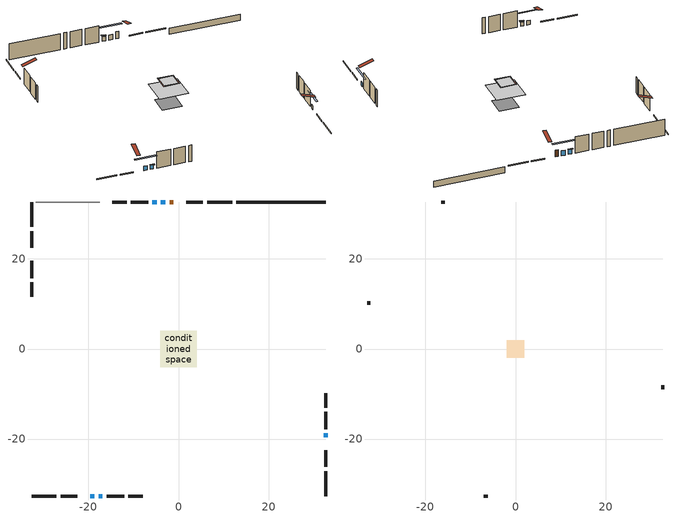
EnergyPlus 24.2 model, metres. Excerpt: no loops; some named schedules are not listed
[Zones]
conditioned space
 floor adiabatic (AdiabaticFloorConstruction): -4.07,-4.07 -4.07,4.07 4.07,4.07 4.07,-4.07 z3.05
 floor foundation (Slab1 construction): -2.81,-2.81 -2.81,2.81 2.81,2.81 2.81,-2.81 z-1.22
 wall outside (RimJoist1 construction): 11.91,32.65 6.36,32.65 / -32.65,-32.65 -27.1,-32.65 / -32.65,32.65 -32.65,27.1 / 32.65,-32.65 32.65,-27.1 z0.61:0.91
 wall outside (RimJoist2 construction): 5.43,32.65 1.72,32.65 / -26.17,-32.65 -22.46,-32.65 / -32.65,26.17 -32.65,22.46 / 32.65,-26.17 32.65,-22.46 z0.61:0.91
 wall outside (AdiabaticWallConstruction 1): -1.16,32.65 -1.99,32.65 z0.61:2.64
 wall outside (AdiabaticWallConstruction): 32.65,-19.58 32.65,-18.76 z0.61:1.83; -2.91,32.65 -3.93,32.65 z0.61:2.12; -19.58,-32.65 -18.67,-32.65 z0.61:1.96; -4.86,32.65 -5.8,32.65 z0.61:2.01; -17.75,-32.65 -16.91,-32.65 z0.61:1.86
 wall outside (Wall1 construction): -6.73,32.65 -10.6,32.65 / -15.98,-32.65 -12.1,-32.65 / -32.65,19.58 -32.65,15.7 / 32.65,-17.83 32.65,-13.95 z0.61:5.49
 wall outside (Wall2 construction): -11.53,32.65 -14.73,32.65 / -11.17,-32.65 -7.97,-32.65 / -32.65,14.77 -32.65,11.57 / 32.65,-13.02 32.65,-9.82 z0.61:5.49
 wall foundation (FoundationWall1 construction): 32.65,32.65 12.83,32.65 z-1.22:0.61
 wall adiabatic (Wall4 construction): -17.46,32.65 -31.72,32.65 z0.61:5.49
 window (WindowConstruction): 32.65,-19.58 32.65,-18.76 z0.61:1.83
 window (WindowConstruction 1): -2.91,32.65 -3.93,32.65 z0.61:2.12
 window (WindowConstruction 2): -19.58,-32.65 -18.67,-32.65 z0.61:1.95
 window (WindowConstruction 3): -4.86,32.65 -5.8,32.65 z0.61:2.01
 window (WindowConstruction 4): -17.75,-32.65 -16.91,-32.65 z0.61:1.86
 door (Door): -1.16,32.65 -1.98,32.65 z0.61:2.64
 ceiling adiabatic (AdiabaticFloorConstruction): 4.07,-4.07 4.07,4.07 -4.07,4.07 -4.07,-4.07 z3.05
 roof outside (Roof1 construction): -2.22,2.22 -2.22,-2.22 2.22,-2.22 2.22,2.22 z5.49
attic - vented
 floor to conditioned space (Floor1 construction Reversed): -2,-2 -2,2 2,2 2,-2 z5.49
 wall outside (Wall3 construction): -15.66,32.65 -16.53,32.65 / -7.05,-32.65 -6.18,-32.65 / -32.65,10.64 -32.65,9.77 / 32.65,-8.9 32.65,-8.02 z0.61:5.49
 roof outside (Roof2 construction): -0.24,32.65,5.49 -0.24,28.76,6.78 0.79,28.76,6.78 0.79,32.65,5.49; -20.51,-32.65,5.49 -20.51,-28.76,6.78 -21.53,-28.76,6.78 -21.53,-32.65,5.49; -32.65,20.51,5.49 -28.76,20.51,6.78 -28.76,21.53,6.78 -32.65,21.53,5.49; 32.65,-20.51,5.49 28.76,-20.51,6.78 28.76,-21.53,6.78 32.65,-21.53,5.49
shading: 32.65,-16.12 32.65,-22.22 33.06,-22.22 33.06,-16.12 z4.47; -6.57,32.65 -0.27,32.65 -0.27,33.06 -6.57,33.06 z4.76; -16.03,-32.65 -22.22,-32.65 -22.22,-33.06 -16.03,-33.06 z4.59; -6,32.65 -4.66,32.65 -4.66,33.06 -6,33.06 z2.21; -16.71,-32.65 -17.95,-32.65 -17.95,-33.06 -16.71,-33.06 z2.06
[Building]
Building 1: Terrain=Suburbs
[Site:Location]
Toronto Intl AP_ON: Latitude {deg}=43.68; Longitude {deg}=-79.63; Time Zone {hr}=-5; Elevation {m}=173; Keep Site Location Information=Yes
[Site:GroundTemperature:Shallow]
4.59119, 2.66285, 2.50842, 3.42352, 7.09712, 10.7536, 13.9236, 15.9317, 16.1023, 14.4691, 11.3799, 7.83558
[Site:WaterMainsTemperature]
Calculation Method=Schedule; Temperature Schedule=mains temperature schedule
[Material] Roughness=Rough; Thermal Absorptance=0.9
Name | Thickness {m} | Conductivity {W/m-K} | Density {kg/m3} | Specific Heat {J/kg-K} | Solar Absorptance | Visible Absorptance
asphalt or fiberglass shingles | 0.00635 | 0.162714 | 1121.4 | 1465.45 | 0.4 | 0.4
ceiling stud and cavity | 0.1397 | 0.0776294 | 65.682 | 1177.47 | 0.7 | 0.7
concrete 4.0 in. | 0.1016 | 1.803125 | 2242.8 | 837.4 | 0.7 | 0.7
concrete 8.0 in. | 0.2032 | 1.803125 | 2242.8 | 837.4 | 0.7 | 0.7
door material | 0.04445 | 0.053851 | 512.64 | 1214.23 | 0.7 | 0.7
exterior vertical ins | 0.0137187 | 0.029427 | 32.04 | 1214.23 | 0.7 | 0.7
floor covering | 0.0127 | 0.0433444 | 54.468 | 1339.84 | 0.6 | 0.6
floor rigid ins; wall rigid ins | 0.512978 | 0.029427 | 32.04 | 1214.23 | 0.7 | 0.7
floor stud and cavity | 0.1397 | 1.75129 | 37.0049 | 1207.88 | 0.7 | 0.7
furniture material conditioned space 1 | 0.1524 | 0.115458 | 640.8 | 1214.23 | 0.6 | 0.6
gypsum board | 0.0127 | 0.160291 | 801 | 837.4 | 0.6 | 0.6
gypsum board 1 | 0.0127 | 0.160291 | 801 | 837.4 | 0.7 | 0.7
osb sheathing 0.5 in. | 0.0127 | 0.115458 | 512.64 | 1214.23 | 0.7 | 0.7
osb sheathing 0.5 in. 1 | 0.0127 | 0.115458 | 512.64 | 1214.23 | 0.4 | 0.4
osb sheathing 0.75 in. | 0.01905 | 0.115458 | 512.64 | 1214.23 | 0.7 | 0.7
rim joist stud and cavity | 0.0508 | 0.177588 | 50.32683 | 1063.81 | 0.6 | 0.6
rim joist stud and cavity 1 | 0.0508 | 0.126838 | 50.32683 | 1063.81 | 0.6 | 0.6
roof stud and cavity | 0.2032 | 0.17303 | 78.34581 | 1123.46 | 0.7 | 0.7
wall stud and cavity | 0.1397 | 0.400715 | 139.0536 | 1170.24 | 0.7 | 0.7
wall stud and cavity 1 | 0.1397 | 0.398701 | 139.0536 | 1170.24 | 0.7 | 0.7
wall stud and cavity 2 | 0.0889 | 6.1454 | 50.32683 | 1063.81 | 0.6 | 0.6
wall stud and cavity 3 | 0.1397 | 0.273074 | 139.0536 | 1170.24 | 0.7 | 0.7
wall stud and cavity 4 | 0.0889 | 0.380278 | 52.3479 | 1209.89 | 0.7 | 0.7
wall stud and cavity 5 | 0.0889 | 0.391764 | 83.0341 | 1211.67 | 0.7 | 0.7
wood siding | 0.0254 | 0.102417 | 544.68 | 1172.36 | 0.4 | 0.4
wood siding 1 | 0.00254 | 0.102417 | 544.68 | 1172.36 | 0.4 | 0.4
wood siding 2; wood siding 3; wood siding 4 | 0.0254 | 0.102417 | 544.68 | 1172.36 | 0.7 | 0.7
[WindowMaterial:SimpleGlazingSystem]
Name | U-Factor {W/m2-K} | Solar Heat Gain Coefficient
WindowMaterial | 3.869557 | 0.68
WindowMaterial 1 | 3.67196 | 0.7
WindowMaterial 2 | 2.93325 | 0.65
WindowMaterial 3 | 3.73669 | 0.69
WindowMaterial 4 | 2.941204 | 0.65
[Construction]
AdiabaticFloorConstruction: floor stud and cavity, floor rigid ins, osb sheathing 0.75 in., floor covering
AdiabaticWallConstruction: wood siding 3, wall rigid ins, wall stud and cavity 4, gypsum board
AdiabaticWallConstruction 1: wood siding 4, wall rigid ins, wall stud and cavity 4, gypsum board
Door: door material
Floor1 construction Reversed: gypsum board, ceiling stud and cavity
FoundationWall1 construction: concrete 8.0 in., gypsum board 1
furniture construction conditioned space 1: furniture material conditioned space 1
PartitionWallConstruction: gypsum board, wall stud and cavity 5, gypsum board
RimJoist1 construction: wood siding 2, rim joist stud and cavity
RimJoist2 construction: wood siding 2, rim joist stud and cavity 1
Roof1 construction: asphalt or fiberglass shingles, osb sheathing 0.75 in., roof stud and cavity, gypsum board
Roof2 construction: asphalt or fiberglass shingles
Slab1 construction: concrete 4.0 in.
Wall1 construction: wood siding, osb sheathing 0.5 in., wall stud and cavity, gypsum board
Wall2 construction: wood siding, osb sheathing 0.5 in., wall stud and cavity 1, gypsum board
Wall3 construction: wood siding 1, wall stud and cavity 2
Wall4 construction: osb sheathing 0.5 in. 1, wall stud and cavity 3, gypsum board
WindowConstruction: WindowMaterial
WindowConstruction 1: WindowMaterial 1
WindowConstruction 2: WindowMaterial 2
WindowConstruction 3: WindowMaterial 3
WindowConstruction 4: WindowMaterial 4
[Zone] Multiplier=1; Part of Total Floor Area=Yes
Name | Volume {m3}
attic - vented | 3.3573
conditioned space | 245.2
[Space]
Name | Zone | Volume {m3}
attic - vented 1 | attic - vented | 3.3573
conditioned space 1 | conditioned space | 245.2
[ZoneInfiltration:EffectiveLeakageArea]
infil attic - vented 1: Zone or Space=attic - vented 1; Schedule=Always On Discrete; Effective Air Leakage Area {cm2}=660; Stack Coefficient=0.00042929; Wind Coefficient=1.3999e-05
[ZoneMixing]
whole house fan mix: Zone or Space=attic - vented; Schedule=Always On Continuous; Design Flow Rate Calculation Method=Flow/Zone; Design Flow Rate {m3/s}=0; Source Zone or Space=conditioned space
[SurfaceProperty:ExposedFoundationPerimeter]
Slab1: Exposed Perimeter Calculation Method=TotalExposedPerimeter; Total Exposed Perimeter {m}=19.812
[InternalMass] Zone or ZoneList=conditioned space; Space or SpaceList=conditioned space 1
Name | Construction | Surface Area {m2}
furniture mass conditioned space 1 | furniture construction conditioned space 1 | 39.0798
partition wall mass | PartitionWallConstruction | 97.6996
[Lights]
interior lighting: Zone or ZoneList or Space or SpaceList=conditioned space 1; Schedule=interior lighting schedule; Design Level Calculation Method=LightingLevel; Lighting Level {W}=343.2; Return Air Fraction=0; Fraction Radiant=0.6; Fraction Visible=0.2; Fraction Replaceable=1
[People]
occupants: Zone or ZoneList or Space or SpaceList=conditioned space 1; Number of People Schedule=occupants schedule; Number of People Calculation Method=People; Number of People=3; Fraction Radiant=0.314171; Sensible Heat Fraction=0.56303; Activity Level Schedule=occupants activity schedule; Carbon Dioxide Generation Rate {m3/s-W}=0; Enable ASHRAE 55 Comfort Warnings=No; Mean Radiant Temperature Calculation Type=EnclosureAveraged
[ElectricEquipment] Zone or ZoneList or Space or SpaceList=conditioned space 1; Design Level Calculation Method=EquipmentLevel
Name | Schedule | Design Level {W} | Fraction Latent | Fraction Radiant | Fraction Lost
clothes dryer | clothes dryer schedule | 140.772 | 0.015 | 0.081 | 0.85
clothes washer | clothes washer schedule | 32.1985 | 0.03 | 0.162 | 0.7
cooking range | cooking range schedule | 208.969 | 0.08 | 0.432 | 0.2
dishwasher | dishwasher schedule | 66.8632 | 0.3 | 0.18 | 0.4
fridge | fridge schedule | 72.9452 | 0 | 0.6 | 0
mech vent bath fan 0 | mech vent bath fan 0 schedule | 50.2 | 0 | 0 | 1
mech vent bath fan 1 | mech vent bath fan 1 schedule | 50.2 | 0 | 0 | 1
mech vent house fan | mech vent house fan schedule | 0 | 0 | 0 | 1
mech vent house fan cfis | mech vent house fan cfis schedule | 0 | 0 | 0 | 0
mech vent range fan 0 | mech vent range fan 0 schedule | 57 | 0 | 0 | 1
misc plug loads | misc plug loads schedule | 494.7 | 0.045 | 0.513 | 0.1
whole house fan | Always On Discrete | 0 | 0 | 0 | 1
[OtherEquipment] Zone or ZoneList or Space or SpaceList=conditioned space 1; Design Level Calculation Method=EquipmentLevel
Name | Fuel Type | Schedule | Design Level {W} | Fraction Latent | Fraction Radiant | Fraction Lost
clothes dryer 1 | Electricity | clothes dryer schedule | 0 | 0.015 | 0.081 | 0.85
cooking range 1 | Electricity | cooking range schedule | 0 | 0.08 | 0.432 | 0.2
general water use latent | None | general water use schedule | 59.3978 | 1 | 0 | 0
general water use sensible | None | general water use schedule | -58.539 | 0 | 0.6 | 0
mech vent house fan latent load | None | Always On Discrete | 0 | 1 | 0 | 0
mech vent house fan sensible load | None | Always On Discrete | 0 | 0 | 0 | 0
water heater energy adjustment1 | NaturalGas | Always On Discrete | 0.01 | 0 | 0 | 1
[ZoneInfiltration:DesignFlowRate] Zone or ZoneList or Space or SpaceList=conditioned space 1; Schedule=Always On Discrete; Design Flow Rate Calculation Method=Flow/Zone; Design Flow Rate {m3/s}=0
infil flow; natural vent flow; whole house fan flow
[AvailabilityManager:Scheduled]
central ac and furnace airloop Availability Manager: Schedule=Always On Discrete
[Foundation:Kiva]
Foundation Kiva 1: Initial Indoor Air Temperature {C}=18; Wall Height Above Grade {m}=0.609996; Wall Depth Below Slab {m}=0.2032; Custom Block Material Name 1=exterior vertical ins; Custom Block Depth 1 {m}=1.82999; Custom Block X Position 1 {m}=0.2159; Custom Block Z Position 1 {m}=0
[Foundation:Kiva:Settings]
Soil Conductivity {W/m-K}=0.849921; Soil Density {kg/m3}=1842.3; Soil Specific Heat {J/kg-K}=418.7; Ground Solar Absorptivity=0.9; Ground Thermal Absorptivity=0.9; Ground Surface Roughness {m}=0.03; Far-Field Width {m}=40; Deep-Ground Boundary Condition=ZeroFlux; Deep-Ground Depth {m}=40; Minimum Cell Dimension {m}=0.2; Maximum Cell Growth Coefficient=3; Simulation Timestep=Timestep
[Exterior:Lights]
exterior lighting: Schedule=exterior lighting schedule; Design Level {W}=75.6
[EnergyManagementSystem:GlobalVariable]
central_ac_and_furnace_airloop_Fan_RTF
infil_program_Qfan
infil_program_Qinf
natural_vent_program_Qnv
natural_vent_program_Qwhf
[EnergyManagementSystem:Sensor]
Name | Output:Variable or Output:Meter Index Key | Output:Variable or Output:Meter
airflow_gain | infil flow | Infiltration Sensible Heat Gain Energy
airflow_gain_1 | natural vent flow | Infiltration Sensible Heat Gain Energy
airflow_gain_2 | whole house fan flow | Infiltration Sensible Heat Gain Energy
airflow_loss | infil flow | Infiltration Sensible Heat Loss Energy
airflow_loss_1 | natural vent flow | Infiltration Sensible Heat Loss Energy
airflow_loss_2 | whole house fan flow | Infiltration Sensible Heat Loss Energy
clg_load_cond |  | Cooling:EnergyTransfer:Zone:CONDITIONED SPACE
clg_sp_s; clg_sp_s_1 | cooling setpoint | Schedule Value
clothes_dryer_exhaust_0_sch_s | clothes dryer exhaust 0 schedule | Schedule Value
cool_season | cooling season schedule | Schedule Value
htg_load_cond |  | Heating:EnergyTransfer:Zone:CONDITIONED SPACE
htg_sp_s; htg_sp_s_1 | heating setpoint | Schedule Value
ig_ee_conv | clothes dryer | Electric Equipment Convective Heating Energy
ig_ee_conv_2 | cooking range | Electric Equipment Convective Heating Energy
ig_ee_conv_4 | fridge | Electric Equipment Convective Heating Energy
ig_ee_conv_5 | misc plug loads | Electric Equipment Convective Heating Energy
ig_ee_conv_6 | whole house fan | Electric Equipment Convective Heating Energy
ig_ee_rad | clothes dryer | Electric Equipment Radiant Heating Energy
ig_ee_rad_2 | cooking range | Electric Equipment Radiant Heating Energy
ig_ee_rad_4 | fridge | Electric Equipment Radiant Heating Energy
ig_ee_rad_5 | misc plug loads | Electric Equipment Radiant Heating Energy
ig_ee_rad_6 | whole house fan | Electric Equipment Radiant Heating Energy
ig_lgt_conv | interior lighting | Lights Convective Heating Energy
ig_lgt_rad | interior lighting | Lights Radiant Heating Energy
ig_lgt_vis | interior lighting | Lights Visible Radiation Heating Energy
ig_oe_conv | clothes dryer 1 | Other Equipment Convective Heating Energy
ig_oe_conv_1 | cooking range 1 | Other Equipment Convective Heating Energy
ig_oe_conv_2 | general water use latent | Other Equipment Convective Heating Energy
ig_oe_conv_3 | general water use sensible | Other Equipment Convective Heating Energy
ig_oe_conv_4 | water heater energy adjustment1 | Other Equipment Convective Heating Energy
ig_oe_rad | clothes dryer 1 | Other Equipment Radiant Heating Energy
ig_oe_rad_1 | cooking range 1 | Other Equipment Radiant Heating Energy
ig_oe_rad_2 | general water use latent | Other Equipment Radiant Heating Energy
ig_oe_rad_3 | general water use sensible | Other Equipment Radiant Heating Energy
ig_oe_rad_4 | water heater energy adjustment1 | Other Equipment Radiant Heating Energy
ig_ppl_conv | occupants | People Convective Heating Energy
ig_ppl_rad | occupants | People Radiant Heating Energy
im_conv | furniture mass conditioned space 1 | Surface Inside Face Convection Heat Gain Energy
im_conv_1 | partition wall mass | Surface Inside Face Convection Heat Gain Energy
im_ig | furniture mass conditioned space 1 | Surface Inside Face Internal Gains Radiation Heat Gain Energy
im_ig_1 | partition wall mass | Surface Inside Face Internal Gains Radiation Heat Gain Energy
im_lgt | furniture mass conditioned space 1 | Surface Inside Face Lights Radiation Heat Gain Energy
im_lgt_1 | partition wall mass | Surface Inside Face Lights Radiation Heat Gain Energy
im_sol | furniture mass conditioned space 1 | Surface Inside Face Solar Radiation Heat Gain Energy
im_sol_1 | partition wall mass | Surface Inside Face Solar Radiation Heat Gain Energy
im_surf | furniture mass conditioned space 1 | Surface Inside Face Net Surface Thermal Radiation Heat Gain Energy
im_surf_1 | partition wall mass | Surface Inside Face Net Surface Thermal Radiation Heat Gain Energy
mech_vent_bath_fan_0_sch_s | mech vent bath fan 0 schedule | Schedule Value
mech_vent_bath_fan_1_sch_s | mech vent bath fan 1 schedule | Schedule Value
mech_vent_range_fan_0_sch_s | mech vent range fan 0 schedule | Schedule Value
mv_conv | mech vent bath fan 0 | Electric Equipment Convective Heating Energy
mv_conv_1 | mech vent bath fan 1 | Electric Equipment Convective Heating Energy
mv_conv_2 | mech vent house fan | Electric Equipment Convective Heating Energy
mv_conv_3 | mech vent house fan cfis | Electric Equipment Convective Heating Energy
mv_conv_4 | mech vent range fan 0 | Electric Equipment Convective Heating Energy
mv_conv_5 | mech vent house fan latent load | Other Equipment Convective Heating Energy
mv_conv_6 | mech vent house fan sensible load | Other Equipment Convective Heating Energy
mv_rad | mech vent bath fan 0 | Electric Equipment Radiant Heating Energy
mv_rad_1 | mech vent bath fan 1 | Electric Equipment Radiant Heating Energy
mv_rad_2 | mech vent house fan | Electric Equipment Radiant Heating Energy
mv_rad_3 | mech vent house fan cfis | Electric Equipment Radiant Heating Energy
mv_rad_4 | mech vent range fan 0 | Electric Equipment Radiant Heating Energy
mv_rad_5 | mech vent house fan latent load | Other Equipment Radiant Heating Energy
mv_rad_6 | mech vent house fan sensible load | Other Equipment Radiant Heating Energy
natural_vent_s | natural vent schedule | Schedule Value
out_pb_s |  | Site Outdoor Air Barometric Pressure
out_wt_s |  | Site Outdoor Air Humidity Ratio
site_vw_s |  | Site Wind Speed
ss_back_out | Window1 | Surface Window Shortwave from Zone Back Out Window Heat Transfer Rate
ss_back_out_1 | Window2 | Surface Window Shortwave from Zone Back Out Window Heat Transfer Rate
ss_back_out_2 | Window3 | Surface Window Shortwave from Zone Back Out Window Heat Transfer Rate
ss_back_out_3 | Window4 | Surface Window Shortwave from Zone Back Out Window Heat Transfer Rate
ss_back_out_4 | Window5 | Surface Window Shortwave from Zone Back Out Window Heat Transfer Rate
ss_conv | Door1 | Surface Inside Face Convection Heat Gain Energy
ss_conv_1 | Window1 | Surface Inside Face Convection Heat Gain Energy
ss_conv_2 | Window2 | Surface Inside Face Convection Heat Gain Energy
ss_conv_3 | Window3 | Surface Inside Face Convection Heat Gain Energy
ss_conv_4 | Window4 | Surface Inside Face Convection Heat Gain Energy
ss_conv_5 | Window5 | Surface Inside Face Convection Heat Gain Energy
ss_ig | Door1 | Surface Inside Face Internal Gains Radiation Heat Gain Energy
ss_ig_1 | Window1 | Surface Inside Face Internal Gains Radiation Heat Gain Energy
ss_ig_2 | Window2 | Surface Inside Face Internal Gains Radiation Heat Gain Energy
ss_ig_3 | Window3 | Surface Inside Face Internal Gains Radiation Heat Gain Energy
ss_ig_4 | Window4 | Surface Inside Face Internal Gains Radiation Heat Gain Energy
ss_ig_5 | Window5 | Surface Inside Face Internal Gains Radiation Heat Gain Energy
ss_lgt | Door1 | Surface Inside Face Lights Radiation Heat Gain Energy
ss_sol | Door1 | Surface Inside Face Solar Radiation Heat Gain Energy
ss_surf | Door1 | Surface Inside Face Net Surface Thermal Radiation Heat Gain Energy
ss_surf_1 | Window1 | Surface Inside Face Net Surface Thermal Radiation Heat Gain Energy
ss_surf_2 | Window2 | Surface Inside Face Net Surface Thermal Radiation Heat Gain Energy
ss_surf_3 | Window3 | Surface Inside Face Net Surface Thermal Radiation Heat Gain Energy
ss_surf_4 | Window4 | Surface Inside Face Net Surface Thermal Radiation Heat Gain Energy
ss_surf_5 | Window5 | Surface Inside Face Net Surface Thermal Radiation Heat Gain Energy
ss_trans_in | Window1 | Surface Window Transmitted Solar Radiation Rate
ss_trans_in_1 | Window2 | Surface Window Transmitted Solar Radiation Rate
ss_trans_in_2 | Window3 | Surface Window Transmitted Solar Radiation Rate
ss_trans_in_3 | Window4 | Surface Window Transmitted Solar Radiation Rate
ss_trans_in_4 | Window5 | Surface Window Transmitted Solar Radiation Rate
ss_trans_out | Window1 | Surface Inside Face Initial Transmitted Diffuse Transmitted Out Window Solar Radiation Rate
ss_trans_out_1 | Window2 | Surface Inside Face Initial Transmitted Diffuse Transmitted Out Window Solar Radiation Rate
ss_trans_out_2 | Window3 | Surface Inside Face Initial Transmitted Diffuse Transmitted Out Window Solar Radiation Rate
ss_trans_out_3 | Window4 | Surface Inside Face Initial Transmitted Diffuse Transmitted Out Window Solar Radiation Rate
ss_trans_out_4 | Window5 | Surface Inside Face Initial Transmitted Diffuse Transmitted Out Window Solar Radiation Rate
s_conv | Floor1 | Surface Inside Face Convection Heat Gain Energy
s_conv_1 | FoundationWall1 | Surface Inside Face Convection Heat Gain Energy
s_conv_10 | RimJoist2:270 | Surface Inside Face Convection Heat Gain Energy
s_conv_11 | RimJoist2:90 | Surface Inside Face Convection Heat Gain Energy
s_conv_12 | Roof1 | Surface Inside Face Convection Heat Gain Energy
s_conv_13 | Slab1 | Surface Inside Face Convection Heat Gain Energy
s_conv_14 | Wall1:0 | Surface Inside Face Convection Heat Gain Energy
s_conv_15 | Wall1:180 | Surface Inside Face Convection Heat Gain Energy
s_conv_16 | Wall1:270 | Surface Inside Face Convection Heat Gain Energy
s_conv_17 | Wall1:90 | Surface Inside Face Convection Heat Gain Energy
s_conv_18 | Wall2:0 | Surface Inside Face Convection Heat Gain Energy
s_conv_19 | Wall2:180 | Surface Inside Face Convection Heat Gain Energy
s_conv_2 | inferred conditioned ceiling | Surface Inside Face Convection Heat Gain Energy
s_conv_20 | Wall2:270 | Surface Inside Face Convection Heat Gain Energy
s_conv_21 | Wall2:90 | Surface Inside Face Convection Heat Gain Energy
s_conv_22 | Wall4 | Surface Inside Face Convection Heat Gain Energy
s_conv_3 | inferred conditioned floor | Surface Inside Face Convection Heat Gain Energy
s_conv_4 | RimJoist1:0 | Surface Inside Face Convection Heat Gain Energy
s_conv_5 | RimJoist1:180 | Surface Inside Face Convection Heat Gain Energy
s_conv_6 | RimJoist1:270 | Surface Inside Face Convection Heat Gain Energy
s_conv_7 | RimJoist1:90 | Surface Inside Face Convection Heat Gain Energy
s_conv_8 | RimJoist2:0 | Surface Inside Face Convection Heat Gain Energy
s_conv_9 | RimJoist2:180 | Surface Inside Face Convection Heat Gain Energy
s_ig | Floor1 | Surface Inside Face Internal Gains Radiation Heat Gain Energy
s_ig_1 | FoundationWall1 | Surface Inside Face Internal Gains Radiation Heat Gain Energy
s_ig_10 | RimJoist2:270 | Surface Inside Face Internal Gains Radiation Heat Gain Energy
s_ig_11 | RimJoist2:90 | Surface Inside Face Internal Gains Radiation Heat Gain Energy
s_ig_12 | Roof1 | Surface Inside Face Internal Gains Radiation Heat Gain Energy
s_ig_13 | Slab1 | Surface Inside Face Internal Gains Radiation Heat Gain Energy
s_ig_14 | Wall1:0 | Surface Inside Face Internal Gains Radiation Heat Gain Energy
s_ig_15 | Wall1:180 | Surface Inside Face Internal Gains Radiation Heat Gain Energy
s_ig_16 | Wall1:270 | Surface Inside Face Internal Gains Radiation Heat Gain Energy
s_ig_17 | Wall1:90 | Surface Inside Face Internal Gains Radiation Heat Gain Energy
s_ig_18 | Wall2:0 | Surface Inside Face Internal Gains Radiation Heat Gain Energy
s_ig_19 | Wall2:180 | Surface Inside Face Internal Gains Radiation Heat Gain Energy
s_ig_2 | inferred conditioned ceiling | Surface Inside Face Internal Gains Radiation Heat Gain Energy
s_ig_20 | Wall2:270 | Surface Inside Face Internal Gains Radiation Heat Gain Energy
s_ig_21 | Wall2:90 | Surface Inside Face Internal Gains Radiation Heat Gain Energy
s_ig_22 | Wall4 | Surface Inside Face Internal Gains Radiation Heat Gain Energy
s_ig_3 | inferred conditioned floor | Surface Inside Face Internal Gains Radiation Heat Gain Energy
s_ig_4 | RimJoist1:0 | Surface Inside Face Internal Gains Radiation Heat Gain Energy
s_ig_5 | RimJoist1:180 | Surface Inside Face Internal Gains Radiation Heat Gain Energy
s_ig_6 | RimJoist1:270 | Surface Inside Face Internal Gains Radiation Heat Gain Energy
s_ig_7 | RimJoist1:90 | Surface Inside Face Internal Gains Radiation Heat Gain Energy
s_ig_8 | RimJoist2:0 | Surface Inside Face Internal Gains Radiation Heat Gain Energy
s_ig_9 | RimJoist2:180 | Surface Inside Face Internal Gains Radiation Heat Gain Energy
s_lgt | Floor1 | Surface Inside Face Lights Radiation Heat Gain Energy
s_lgt_1 | FoundationWall1 | Surface Inside Face Lights Radiation Heat Gain Energy
s_lgt_10 | RimJoist2:270 | Surface Inside Face Lights Radiation Heat Gain Energy
s_lgt_11 | RimJoist2:90 | Surface Inside Face Lights Radiation Heat Gain Energy
s_lgt_12 | Roof1 | Surface Inside Face Lights Radiation Heat Gain Energy
s_lgt_13 | Slab1 | Surface Inside Face Lights Radiation Heat Gain Energy
s_lgt_14 | Wall1:0 | Surface Inside Face Lights Radiation Heat Gain Energy
s_lgt_15 | Wall1:180 | Surface Inside Face Lights Radiation Heat Gain Energy
s_lgt_16 | Wall1:270 | Surface Inside Face Lights Radiation Heat Gain Energy
s_lgt_17 | Wall1:90 | Surface Inside Face Lights Radiation Heat Gain Energy
s_lgt_18 | Wall2:0 | Surface Inside Face Lights Radiation Heat Gain Energy
s_lgt_19 | Wall2:180 | Surface Inside Face Lights Radiation Heat Gain Energy
s_lgt_2 | inferred conditioned ceiling | Surface Inside Face Lights Radiation Heat Gain Energy
s_lgt_20 | Wall2:270 | Surface Inside Face Lights Radiation Heat Gain Energy
s_lgt_21 | Wall2:90 | Surface Inside Face Lights Radiation Heat Gain Energy
s_lgt_22 | Wall4 | Surface Inside Face Lights Radiation Heat Gain Energy
s_lgt_3 | inferred conditioned floor | Surface Inside Face Lights Radiation Heat Gain Energy
s_lgt_4 | RimJoist1:0 | Surface Inside Face Lights Radiation Heat Gain Energy
s_lgt_5 | RimJoist1:180 | Surface Inside Face Lights Radiation Heat Gain Energy
s_lgt_6 | RimJoist1:270 | Surface Inside Face Lights Radiation Heat Gain Energy
s_lgt_7 | RimJoist1:90 | Surface Inside Face Lights Radiation Heat Gain Energy
s_lgt_8 | RimJoist2:0 | Surface Inside Face Lights Radiation Heat Gain Energy
